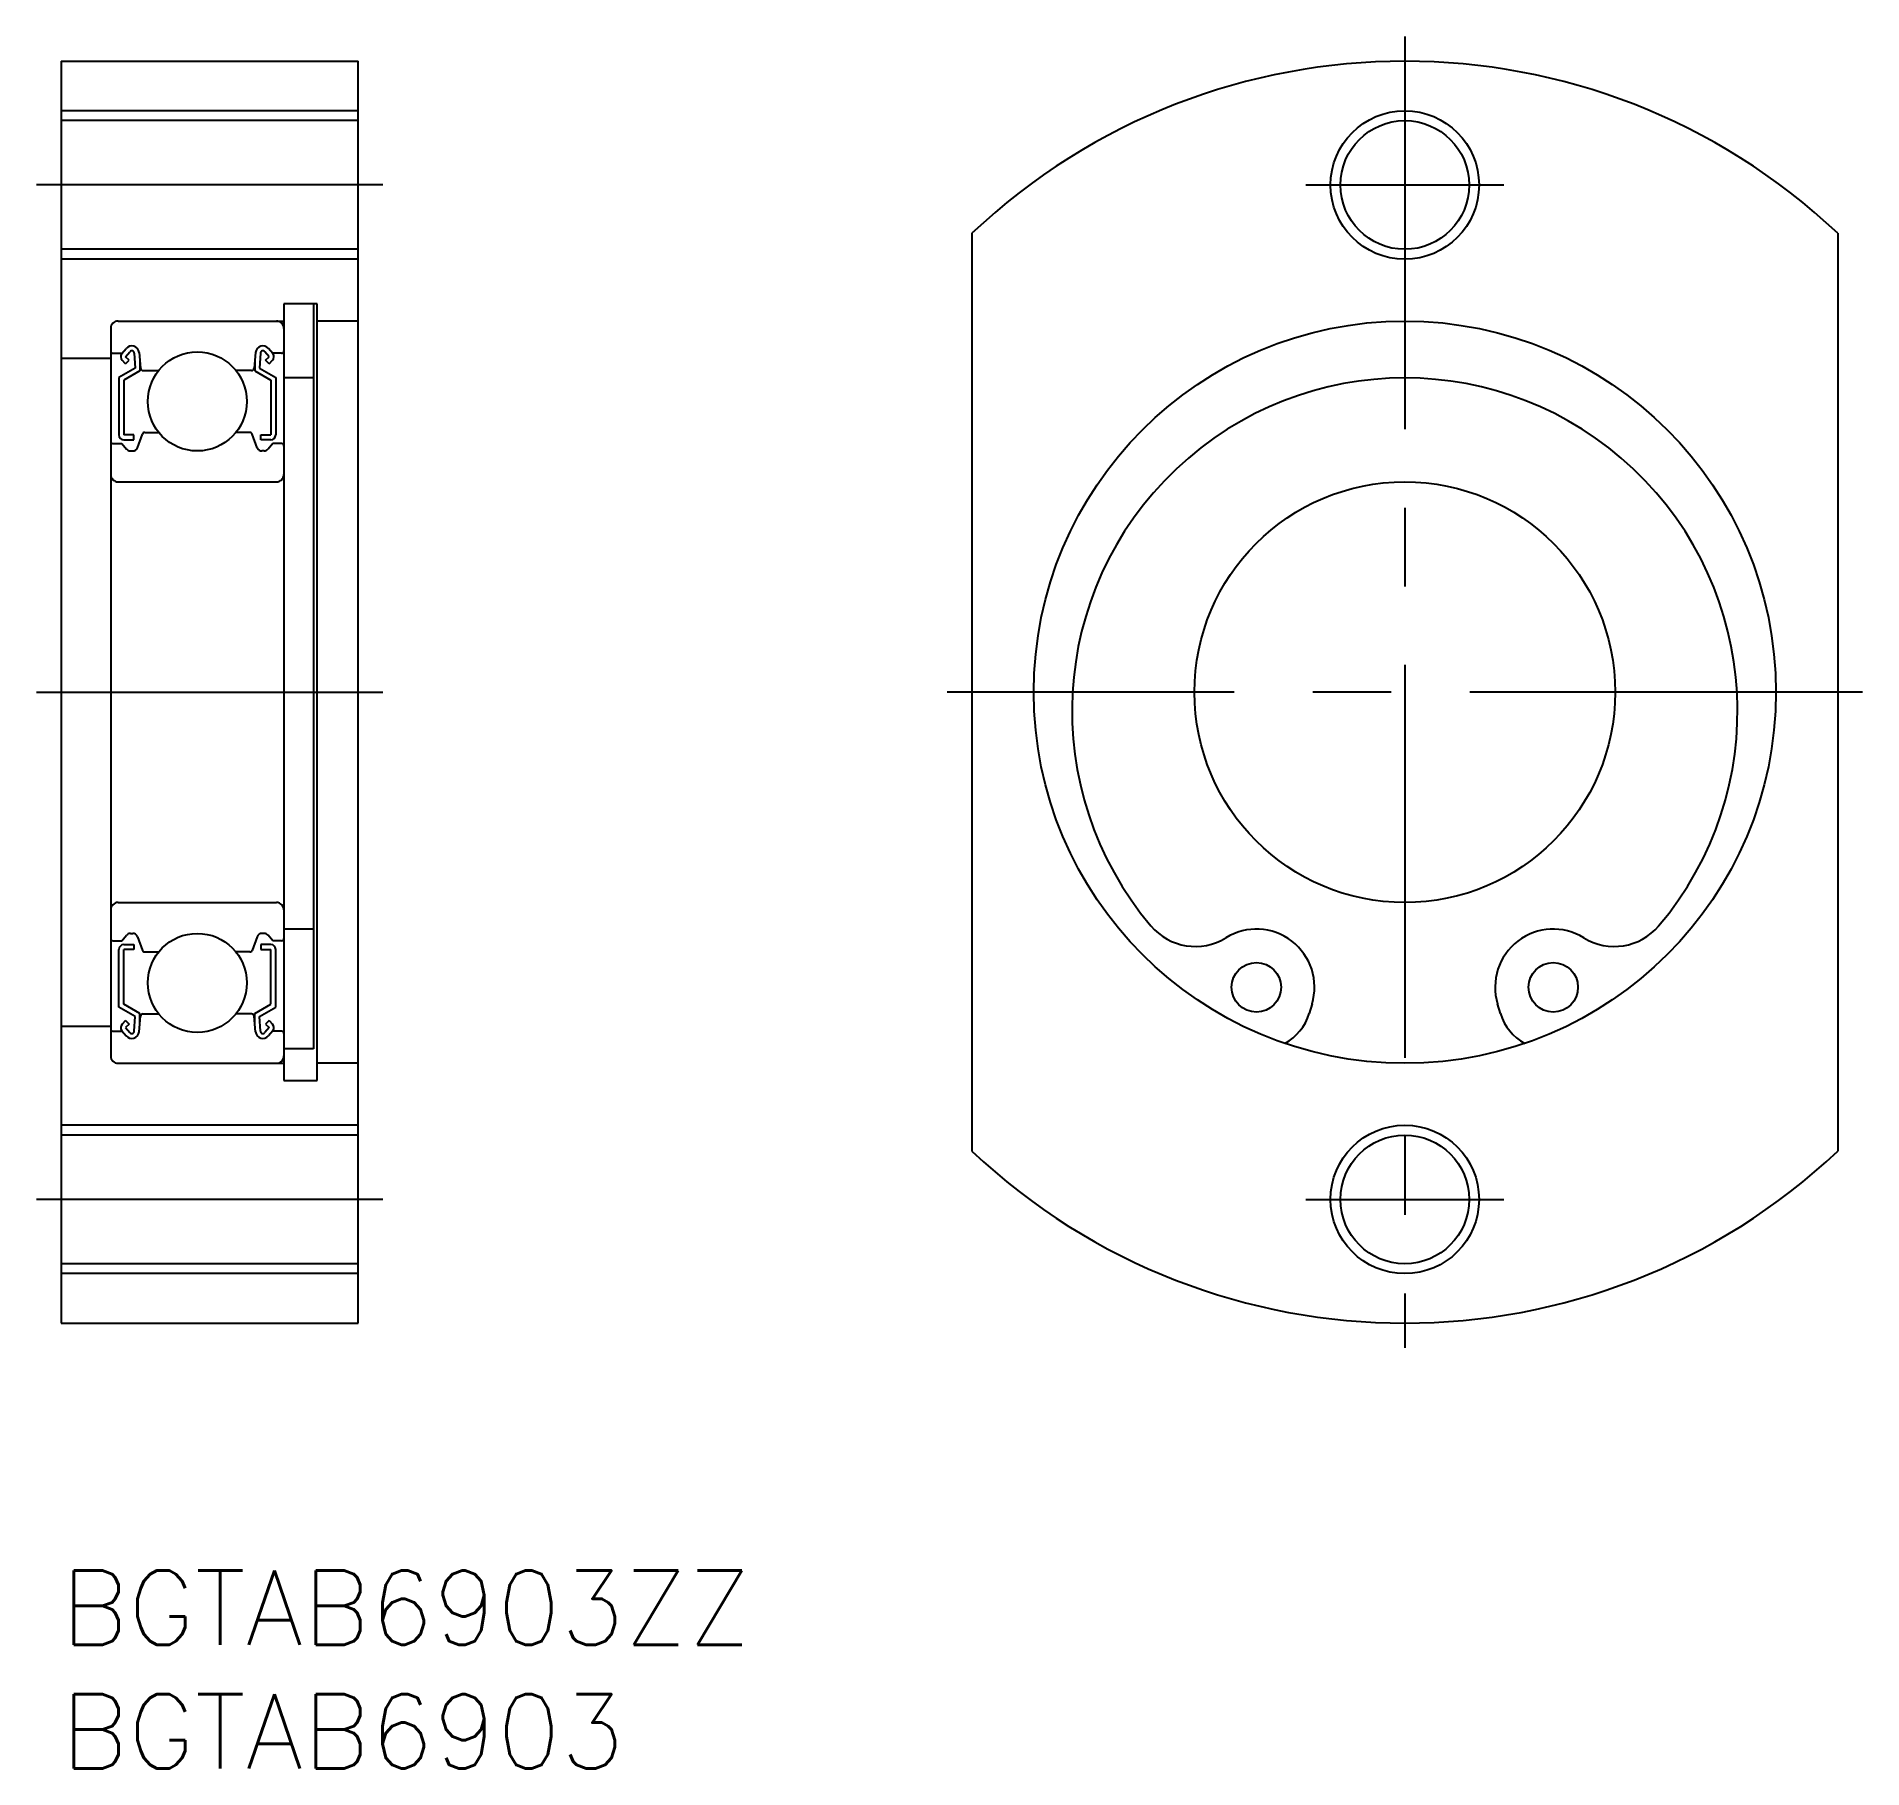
# Model space of a CAD drawing. Extents: x -1 to 72.8, y -8 to 62.
import ezdxf

# ---------------------------------------------------------------- set-up
doc = ezdxf.new("R2010")
doc.units = 0
doc.header["$LTSCALE"] = 0.5
doc.linetypes.add('CENTER', pattern=[50.8, 31.75, -6.35, 6.35, -6.35])
for name, color, linetype in [('MSM_CENTER', 1, 'CENTER'), ('MSM_CONTINUOUS', 7, 'CONTINUOUS'), ('MSM_NARROW', 5, 'CONTINUOUS'), ('MSM_PART_NUMBER', 7, 'CONTINUOUS')]:
    doc.layers.add(name, color=color, linetype=linetype)
doc.styles.get("Standard").update_dxf_attribs({"font": 'txt.shx', "height": 3, "bigfont": 'bigfont.shx'})

# ---------------------------------------------------------------- blocks, each defined once
blk = doc.blocks.new('*U4')
at = {"layer": 'MSM_PART_NUMBER'}
blk.add_text('BGTAB6903ZZ', height=3, dxfattribs=at).set_placement((0, -3))
blk = doc.blocks.new('*U5')
at = {"layer": 'MSM_PART_NUMBER'}
blk.add_text('BGTAB6903', height=3, dxfattribs=at).set_placement((0, -8))

msp = doc.modelspace()

# ---------------------------------------------------------------- linework, layer by layer
at = {"layer": 'MSM_CENTER'}
for p, q in [((54.312, 62), (54.312, 9)), ((13, 56), (-1, 56)), ((50.312, 56), (58.312, 56)), ((-1, 35.5), (13, 35.5)), ((72.812, 35.5), (35.812, 35.5)), ((13, 15), (-1, 15)), ((50.312, 15), (58.312, 15))]:
    msp.add_line(p, q, dxfattribs=at)
at = {"layer": 'MSM_CONTINUOUS'}
for p, q in [((0, 61), (0, 10)), ((0, 61), (12, 61)), ((12, 10), (12, 61)), ((12, 58.6), (0, 58.6)), ((36.812, 54.047), (36.812, 16.953)), ((71.812, 54.047), (71.812, 16.953)), ((12, 53.4), (0, 53.4)), ((10.35, 51.2, -1.3), (9, 51.2, -1.3)), ((9, 51.2), (9, 19.8)), ((10.2, 51.2), (10.2, 21.08)), ((10.35, 19.8, -0.1), (10.35, 51.2, -0.1)), ((2, 50.2), (2, 20.8)), ((2.3, 50.5), (9, 50.5)), ((12, 50.5), (10.35, 50.5)), ((0, 49), (2, 49)), ((2.1, 49.2), (2.46, 49.2)), ((2.448, 49.186), (2.619, 49.391)), ((2.602, 48.775), (2.461, 48.916)), ((2.602, 49.058), (2.772, 49.26)), ((2.743, 48.917), (2.602, 49.058)), ((2.602, 48.775), (2.743, 48.917)), ((2.948, 49.201), (2.981, 48.601)), ((3.148, 49.224), (3.203, 48.591)), ((3.181, 48.846), (3.181, 48.485)), ((7.852, 49.224), (7.797, 48.591)), ((7.819, 48.846), (7.819, 48.485)), ((8.052, 49.201), (8.019, 48.601)), ((8.398, 49.058), (8.228, 49.26)), ((8.257, 48.917), (8.398, 49.058)), ((8.398, 48.775), (8.257, 48.917)), ((8.552, 49.186), (8.381, 49.391)), ((8.398, 48.775), (8.54, 48.916)), ((8.9, 49.2), (8.54, 49.2)), ((2.981, 48.601), (2.331, 48.225)), ((2.331, 48.225), (2.331, 45.9)), ((3.181, 48.485), (2.531, 48.11)), ((2.531, 48.11), (2.531, 45.9)), ((3.303, 48.5), (3.939, 48.5)), ((7.697, 48.5), (7.061, 48.5)), ((7.819, 48.485), (8.469, 48.11)), ((8.019, 48.601), (8.669, 48.225)), ((8.469, 48.11), (8.469, 45.9)), ((8.669, 48.225), (8.669, 45.9)), ((10.2, 48.2, -1.3), (9, 48.2, -1.3)), ((2.931, 45.9), (2.531, 45.9)), ((2.931, 45.7), (2.931, 45.9)), ((3.079, 45.382), (3.28, 45.934)), ((3.374, 46), (3.939, 46)), ((7.626, 46), (7.061, 46)), ((7.921, 45.382), (7.72, 45.934)), ((8.069, 45.9), (8.469, 45.9)), ((8.069, 45.7), (8.069, 45.9)), ((2.1, 45.55), (2.45, 45.55)), ((2.45, 45.55), (2.642, 45.322)), ((2.531, 45.7), (2.931, 45.7)), ((2.795, 45.25), (2.891, 45.25)), ((8.469, 45.7), (8.069, 45.7)), ((8.205, 45.25), (8.109, 45.25)), ((8.55, 45.55), (8.358, 45.322)), ((8.9, 45.55), (8.55, 45.55)), ((2.3, 44), (8.7, 44)), ((2.3, 27), (8.7, 27)), ((10.2, 25.924, -1.3), (9, 25.924, -1.3)), ((2.1, 25.45), (2.45, 25.45)), ((2.331, 22.775), (2.331, 25.1)), ((2.45, 25.45), (2.642, 25.678)), ((2.531, 25.3), (2.931, 25.3)), ((2.931, 25.1), (2.531, 25.1)), ((2.531, 22.89), (2.531, 25.1)), ((2.795, 25.75), (2.891, 25.75)), ((2.931, 25.3), (2.931, 25.1)), ((3.079, 25.618), (3.28, 25.066)), ((7.921, 25.618), (7.72, 25.066)), ((8.469, 25.3), (8.069, 25.3)), ((8.069, 25.3), (8.069, 25.1)), ((8.069, 25.1), (8.469, 25.1)), ((8.205, 25.75), (8.109, 25.75)), ((8.55, 25.45), (8.358, 25.678)), ((8.469, 22.89), (8.469, 25.1)), ((8.9, 25.45), (8.55, 25.45)), ((8.669, 22.775), (8.669, 25.1)), ((3.374, 25), (3.939, 25)), ((7.626, 25), (7.061, 25)), ((3.181, 22.515), (2.531, 22.89)), ((7.819, 22.515), (8.469, 22.89)), ((50.565, 22.904), (50.447, 22.51)), ((58.177, 22.51), (58.06, 22.904)), ((2.981, 22.399), (2.331, 22.775)), ((2.602, 22.225), (2.461, 22.084)), ((2.602, 22.225), (2.743, 22.083)), ((2.948, 21.799), (2.981, 22.399)), ((3.148, 21.776), (3.203, 22.409)), ((3.181, 22.154), (3.181, 22.515)), ((3.303, 22.5), (3.939, 22.5)), ((3.462, 22.5), (3.462, 22.5)), ((3.621, 22.5), (3.621, 22.5)), ((7.697, 22.5), (7.061, 22.5)), ((7.852, 21.776), (7.797, 22.409)), ((7.819, 22.154), (7.819, 22.515)), ((8.019, 22.399), (8.669, 22.775)), ((8.052, 21.799), (8.019, 22.399)), ((8.398, 22.225), (8.257, 22.083)), ((8.398, 22.225), (8.54, 22.084)), ((0, 22), (2, 22)), ((2.1, 21.8), (2.46, 21.8)), ((2.448, 21.814), (2.619, 21.609)), ((2.743, 22.083), (2.602, 21.942)), ((2.602, 21.942), (2.772, 21.74)), ((8.398, 21.942), (8.228, 21.74)), ((8.257, 22.083), (8.398, 21.942)), ((8.552, 21.814), (8.381, 21.609)), ((8.9, 21.8), (8.54, 21.8)), ((10.2, 21.08, -1.3), (9, 21.08, -1.3)), ((2.3, 20.5), (9, 20.5)), ((12, 20.5), (10.35, 20.5)), ((9, 19.8, -1.3), (10.35, 19.8, -1.3)), ((12, 17.6), (0, 17.6)), ((12, 12.4), (0, 12.4)), ((0, 10), (12, 10))]:
    msp.add_line(p, q, dxfattribs=at)
for centre, radius in [((54.312, 56), 2.6), ((54.312, 35.5), 15), ((5.5, 47.25), 2), ((54.312, 35.5), 8.5), ((5.5, 23.75), 2), ((48.312, 23.574), 1), ((60.312, 23.574), 1), ((54.312, 15), 2.6)]:
    msp.add_circle(centre, radius, dxfattribs=at)
for centre, radius, start, end in [((54.312, 35.5), 25.5, 46.66408, 133.33592), ((2.3, 50.2), 0.3, 90, 180), ((8.7, 50.2), 0.3, 0, 90), ((2.849, 49.198), 0.3, 4.93473, 140.13812), ((8.151, 49.198), 0.3, 39.86188, 175.06527), ((2.1, 49.3), 0.1, 180, 270), ((2.602, 49.058), 0.2, 140.13812, 225), ((2.849, 49.196), 0.1, 3.10146, 139.95138), ((8.151, 49.196), 0.1, 40.04862, 176.89854), ((8.398, 49.058), 0.2, 315, 39.86188), ((8.9, 49.3), 0.1, 270, 0), ((3.303, 48.6), 0.1, 184.93473, 269.9991), ((7.697, 48.6), 0.1, 270.0009, 355.06527), ((54.312, 34.75), 13.45, 319.72222, 220.27778), ((2.531, 45.9), 0.2, 180, 270), ((3.374, 45.9), 0.1, 90, 159.99123), ((7.626, 45.9), 0.1, 20.00877, 90), ((8.469, 45.9), 0.2, 270, 0), ((2.1, 45.45), 0.1, 90, 180), ((2.795, 45.45), 0.2, 219.97741, 270), ((2.891, 45.45), 0.2, 270, 339.99123), ((8.109, 45.45), 0.2, 200.00877, 270), ((8.205, 45.45), 0.2, 270, 320.02259), ((8.9, 45.45), 0.1, 0, 90), ((2.3, 44.3), 0.3, 180, 270), ((8.7, 44.3), 0.3, 270, 0), ((2.3, 26.7), 0.3, 90, 180), ((8.7, 26.7), 0.3, 0, 90), ((45.844, 27.574), 2.35, 220.27778, 301.68116), ((48.312, 23.574), 2.35, 343.43096, 121.68116), ((60.312, 23.574), 2.35, 58.31884, 196.56904), ((62.781, 27.574), 2.35, 238.31884, 319.72221), ((2.1, 25.55), 0.1, 180, 270), ((2.531, 25.1), 0.2, 90, 180), ((2.795, 25.55), 0.2, 90, 140.02259), ((2.891, 25.55), 0.2, 20.00877, 90), ((8.109, 25.55), 0.2, 90, 159.99123), ((8.205, 25.55), 0.2, 39.97741, 90), ((8.469, 25.1), 0.2, 0, 90), ((8.9, 25.55), 0.1, 270, 0), ((3.374, 25.1), 0.1, 200.00877, 270), ((7.626, 25.1), 0.1, 270, 339.99123), ((3.303, 22.4), 0.1, 90.0009, 175.06527), ((7.697, 22.4), 0.1, 4.93473, 89.9991), ((48.53, 23.08), 2, 297.60264, 343.43096), ((60.094, 23.08), 2, 196.56904, 242.39736), ((2.1, 21.7), 0.1, 90, 180), ((2.602, 21.942), 0.2, 135, 219.86188), ((2.849, 21.802), 0.3, 219.86188, 355.06527), ((2.849, 21.804), 0.1, 220.04862, 356.89854), ((8.151, 21.802), 0.3, 184.93473, 320.13812), ((8.151, 21.804), 0.1, 183.10146, 319.95138), ((8.398, 21.942), 0.2, 320.13812, 45), ((8.9, 21.7), 0.1, 0, 90), ((2.3, 20.8), 0.3, 180, 270), ((8.7, 20.8), 0.3, 270, 0), ((54.312, 35.5), 25.5, 226.66408, 313.33592)]:
    msp.add_arc(centre, radius, start, end, dxfattribs=at)
at = {"layer": 'MSM_NARROW'}
for p, q in [((12, 59), (0, 59)), ((12, 53), (0, 53)), ((12, 18), (0, 18)), ((12, 12), (0, 12))]:
    msp.add_line(p, q, dxfattribs=at)
for centre in [(54.312, 56), (54.312, 15)]:
    msp.add_circle(centre, 3, dxfattribs=at)

# ---------------------------------------------------------------- block references
at = {"layer": 'MSM_CONTINUOUS'}
for name in ['*U4', '*U5']:
    msp.add_blockref(name, (0, 0), dxfattribs=at)

doc.saveas('drawing.dxf')
